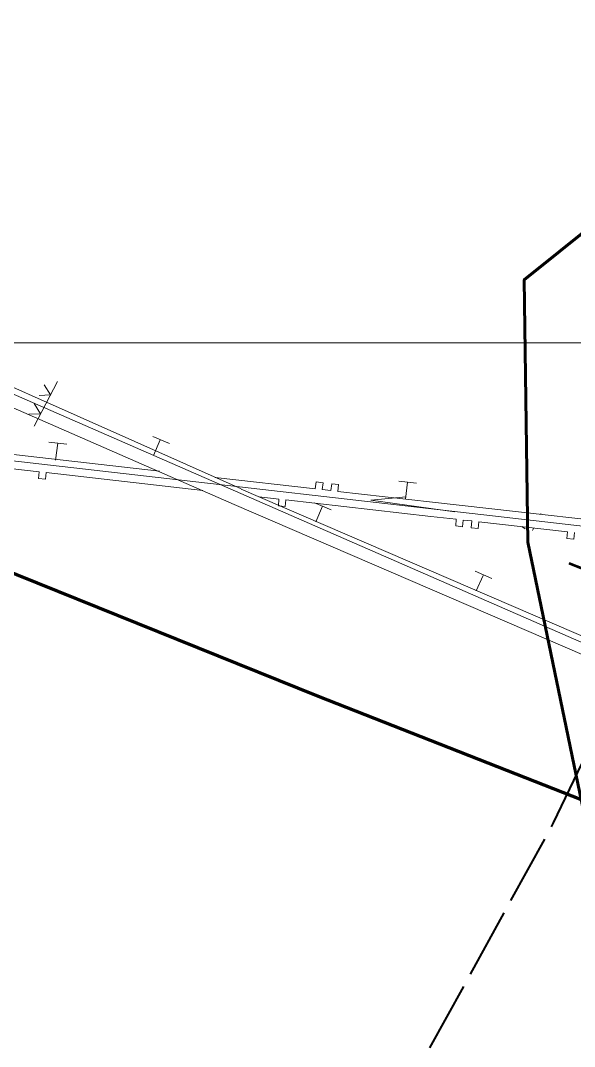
# Model space of a CAD drawing. Header units: inches. Extents: x 19725493 to 19730068, y 4137932 to 4142732.
# Drawn here: x 19727675 to 19727833.3, y 4139299 to 4139592 of the extents above; entities that cross this region are included whole.
import ezdxf

# ---------------------------------------------------------------- set-up
doc = ezdxf.new("R2010")
doc.units = ezdxf.units.IN
doc.header["$MEASUREMENT"] = 0
doc.linetypes.add('推测向背斜轴', pattern=[0.022, 0.01, -0.002, 0.01])
doc.layers.get('0').update_dxf_attribs({"lineweight": 0})
for name, color, linetype, lineweight in [('2026年下半年衔接计划', 7, 'Continuous', 0), ('保安煤柱', 7, 'Continuous', 0), ('次要巷道', 7, 'Continuous', 0), ('煤巷', 7, 'Continuous', 0), ('经纬网', 7, 'Continuous', 0), ('通风系统图', 7, 'Continuous', 0), ('防尘', 7, 'Continuous', 0)]:
    doc.layers.add(name, color=color, linetype=linetype, lineweight=lineweight)
doc.layers.add('岩巷', color=30, linetype='Continuous', lineweight=0, true_color=0xff7f00)

# ---------------------------------------------------------------- blocks, each defined once
blk = doc.blocks.new('lr_block_849_1')
blk.add_hatch(color=7).paths.add_polyline_path([(-0.37, 0.01), (0.37, -0.01), (-0.37, 0.01), (0.37, -0.01)], flags=17)
blk = doc.blocks.new('lr_block_841_1')
blk.add_hatch(color=7).paths.add_polyline_path([(0.01, 0.37), (-0.01, -0.37)], flags=17)
blk = doc.blocks.new('一般向斜轴')
for points in [[(2.43, 13.52), (0, 12.5), (-2.43, 13.52), (0.05, 8.23)], [(0, -7.5), (-2.43, -13.53), (0, -12.5), (2.43, -13.53)]]:
    blk.add_hatch(color=0).paths.add_polyline_path(points, flags=17)
at = {"color": 0, "const_width": 0.75}
for points in [[(0, 12.5), (0, 27.5)], [(0, -12.5), (0, -27.5)]]:
    blk.add_lwpolyline(points, dxfattribs=at)

msp = doc.modelspace()

# ---------------------------------------------------------------- linework, layer by layer
at = {"layer": '2026年下半年衔接计划', "color": 1, "lineweight": 100, "true_color": 0xff0000, "flags": 128}
msp.add_lwpolyline([(19726936.48, 4139624.44), (19727087.79, 4139471.4), (19727111.81, 4139446.95), (19727250.54, 4139632.96), (19727469.86, 4139520.69), (19727490.46, 4139426.18), (19727619.93, 4139371.45), (19727645.19, 4139445.33), (19727760.04, 4139399.01), (19728084.75, 4139271.51), (19728182.77, 4139204.43), (19728195.04, 4139196.34), (19728361.95, 4139650.75), (19727985.1, 4139868.75), (19728293.07, 4140363.91), (19728716.76, 4140096.02), (19728825.18, 4140284.19), (19728806.51, 4140295.72), (19728729.84, 4140344.15), (19728648.31, 4140393.52), (19728462.52, 4140503.99), (19729114.34, 4141482.27)], dxfattribs=at)
at = {"layer": '保安煤柱', "color": 1, "lineweight": 60, "true_color": 0xff0000, "flags": 128}
msp.add_lwpolyline([(19728326, 4139426), (19728470, 4139422), (19728425, 4139185), (19728314, 4139208), (19728290, 4139061), (19727943, 4139051), (19727919, 4139065), (19727951, 4139137), (19727924, 4139243), (19727924, 4139279), (19727853, 4139284), (19727820, 4139443), (19727819, 4139518), (19727869, 4139558), (19727867, 4139593), (19727849, 4139692), (19727939, 4139911), (19728179, 4139784), (19728334, 4139663), (19728326, 4139426)], dxfattribs=at)
at = {"layer": '岩巷', "lineweight": 9, "flags": 128}
for points in [[(19727736.12, 4139453.81), (19727595.29, 4139515.28)], [(19727738.11, 4139458.29), (19727615.55, 4139512.72)], [(19727714.78, 4139463.31), (19727642.03, 4139471.56)], [(19727680.33, 4139463.14), (19727647.54, 4139466.87)], [(19727680.33, 4139463.14), (19727680.15, 4139461.23)], [(19727680.15, 4139461.23), (19727682.13, 4139461.01)], [(19727682.31, 4139462.91), (19727682.13, 4139461.01)], [(19727727.14, 4139457.81), (19727682.31, 4139462.91)], [(19727759.28, 4139458.25), (19727730.62, 4139461.51)], [(19728089.39, 4139306.82), (19727738.07, 4139458.2)], [(19727759.5, 4139460.22), (19727759.27, 4139458.23)], [(19727761.49, 4139459.99), (19727759.5, 4139460.21)], [(19727761.49, 4139459.99), (19727761.27, 4139458.04)], [(19727763.73, 4139457.76), (19727761.27, 4139458.04)], [(19727763.95, 4139459.73), (19727763.73, 4139457.74)], [(19727765.94, 4139459.5), (19727763.95, 4139459.72)], [(19727765.94, 4139459.5), (19727765.72, 4139457.51)], [(19727792.73, 4139454.47), (19727765.72, 4139457.53)], [(19727748.88, 4139455.33), (19727743.23, 4139455.98)], [(19727748.88, 4139455.33), (19727748.71, 4139453.42)], [(19727750.87, 4139455.11), (19727750.69, 4139453.2)], [(19727792.28, 4139450.39), (19727750.87, 4139455.11)], [(19727865.63, 4139446.23), (19727792.73, 4139454.47)], [(19728087.48, 4139302.41), (19727736.12, 4139453.81)], [(19727748.71, 4139453.42), (19727750.69, 4139453.2)], [(19727799.56, 4139449.57), (19727792.28, 4139450.39)], [(19727799.56, 4139449.57), (19727799.38, 4139447.66)], [(19727801.54, 4139449.35), (19727801.36, 4139447.44)], [(19727804.02, 4139449.07), (19727801.54, 4139449.35)], [(19727804.02, 4139449.07), (19727803.84, 4139447.15)], [(19727806.01, 4139448.84), (19727805.82, 4139446.93)], [(19727831.35, 4139445.98), (19727806.01, 4139448.84)], [(19727799.38, 4139447.66), (19727801.36, 4139447.44)], [(19727803.84, 4139447.15), (19727805.82, 4139446.93)], [(19727831.35, 4139445.98), (19727831.18, 4139444.06)], [(19727833.34, 4139445.75), (19727833.13, 4139443.83)], [(19727833.34, 4139445.75), (19727833.13, 4139443.83)], [(19727831.18, 4139444.06), (19727833.13, 4139443.83)]]:
    msp.add_lwpolyline(points, dxfattribs=at)
at = {"layer": '次要巷道', "color": 1, "linetype": '推测向背斜轴', "lineweight": 40, "ltscale": 2000, "true_color": 0xff0000, "flags": 128}
msp.add_lwpolyline([(19727676.31, 4139088.37), (19727827.37, 4139362.83), (19727882.85, 4139479.33), (19728130.75, 4139845.17), (19728155.88, 4139891.18), (19728168.65, 4139920.8), (19728174.52, 4139939.07), (19728177.05, 4139950.93), (19728181.29, 4139987.44), (19728186.44, 4140137.72), (19728192.4, 4140170.35), (19728205.5, 4140218.36), (19728222.73, 4140264.99), (19728270.21, 4140356.48)], dxfattribs=at)
at = {"layer": '煤巷', "color": 18, "lineweight": 9, "true_color": 0x260000, "flags": 128}
for points in [[(19727819.91, 4139451.64), (19727819.78, 4139451.38)], [(19727823.7, 4139451.2), (19727823.58, 4139450.95)], [(19727818.32, 4139447.45), (19727819.27, 4139446.84)], [(19727821.72, 4139447.14), (19727821.34, 4139446.34)]]:
    msp.add_lwpolyline(points, dxfattribs=at)
at = {"layer": '经纬网', "color": 18, "lineweight": 9, "true_color": 0x260000, "flags": 128}
msp.add_lwpolyline([(19725999.81, 4139500), (19730000, 4139500)], dxfattribs=at)
at = {"layer": '通风系统图', "color": 1, "linetype": 'Continuous', "lineweight": 20, "true_color": 0xff0000}
for p, q in [((19727775.1, 4139455.02), (19727785.22, 4139455.95)), ((19727799.18, 4139451.72), (19727775.1, 4139455.02))]:
    msp.add_line(p, q, dxfattribs=at)
at = {"layer": '防尘', "color": 36, "linetype": 'Continuous', "lineweight": 15, "true_color": 0x7f3f00}
for p, q in [((19727599.33, 4139517.36), (19728087.85, 4139304.3)), ((19727661.91, 4139467.46), (19728090.39, 4139418.46))]:
    msp.add_line(p, q, dxfattribs=at)
at = {"layer": '防尘', "color": 7, "linetype": 'Continuous', "lineweight": 15}
for p, q in [((19727685.6, 4139488.91), (19727678.95, 4139476.13)), ((19727685.6, 4139488.91), (19727678.95, 4139476.13)), ((19727685.6, 4139488.91), (19727678.95, 4139476.13)), ((19727685.6, 4139488.91), (19727678.95, 4139476.13)), ((19727683.61, 4139485.06), (19727681.79, 4139487.99)), ((19727683.61, 4139485.06), (19727681.79, 4139487.99)), ((19727683.61, 4139485.06), (19727681.79, 4139487.99)), ((19727683.61, 4139485.06), (19727681.79, 4139487.99)), ((19727683.61, 4139485.06), (19727680.31, 4139484.94)), ((19727683.61, 4139485.06), (19727680.31, 4139484.94)), ((19727683.61, 4139485.06), (19727680.31, 4139484.94)), ((19727683.61, 4139485.06), (19727680.31, 4139484.94)), ((19727680.73, 4139479.66), (19727678.92, 4139482.59)), ((19727680.73, 4139479.66), (19727678.92, 4139482.59)), ((19727680.73, 4139479.66), (19727678.92, 4139482.59)), ((19727680.73, 4139479.66), (19727678.92, 4139482.59)), ((19727680.73, 4139479.66), (19727677.43, 4139479.54)), ((19727680.73, 4139479.66), (19727677.43, 4139479.54)), ((19727680.73, 4139479.66), (19727677.43, 4139479.54)), ((19727680.73, 4139479.66), (19727677.43, 4139479.54)), ((19727712.86, 4139473.23), (19727717.6, 4139471.21)), ((19727712.86, 4139473.23), (19727717.6, 4139471.21)), ((19727712.86, 4139473.23), (19727717.6, 4139471.21)), ((19727712.86, 4139473.23), (19727717.6, 4139471.21)), ((19727714.95, 4139472.23), (19727712.99, 4139467.81)), ((19727714.95, 4139472.23), (19727712.99, 4139467.81)), ((19727714.95, 4139472.23), (19727712.99, 4139467.81)), ((19727714.95, 4139472.23), (19727712.99, 4139467.81)), ((19727683.08, 4139471.57), (19727688.21, 4139470.97)), ((19727683.08, 4139471.57), (19727688.21, 4139470.97)), ((19727683.08, 4139471.57), (19727688.21, 4139470.97)), ((19727683.08, 4139471.57), (19727688.21, 4139470.97)), ((19727685.64, 4139471.27), (19727685.01, 4139466.48)), ((19727685.64, 4139471.27), (19727685.01, 4139466.48)), ((19727685.64, 4139471.27), (19727685.01, 4139466.48)), ((19727685.64, 4139471.27), (19727685.01, 4139466.48)), ((19727783.09, 4139460.44), (19727788.21, 4139459.84)), ((19727783.09, 4139460.44), (19727788.21, 4139459.84)), ((19727783.09, 4139460.44), (19727788.21, 4139459.84)), ((19727783.09, 4139460.44), (19727788.21, 4139459.84)), ((19727785.65, 4139460.14), (19727785.02, 4139455.35)), ((19727785.65, 4139460.14), (19727785.02, 4139455.35)), ((19727785.65, 4139460.14), (19727785.02, 4139455.35)), ((19727785.65, 4139460.14), (19727785.02, 4139455.35)), ((19727759.06, 4139454.3), (19727763.81, 4139452.28)), ((19727759.06, 4139454.3), (19727763.81, 4139452.28)), ((19727759.06, 4139454.3), (19727763.81, 4139452.28)), ((19727759.06, 4139454.3), (19727763.81, 4139452.28)), ((19727761.32, 4139453.29), (19727759.37, 4139448.87)), ((19727761.32, 4139453.29), (19727759.37, 4139448.87)), ((19727761.32, 4139453.29), (19727759.37, 4139448.87)), ((19727761.32, 4139453.29), (19727759.37, 4139448.87)), ((19727804.95, 4139434.7), (19727809.69, 4139432.68)), ((19727804.95, 4139434.7), (19727809.69, 4139432.68)), ((19727804.95, 4139434.7), (19727809.69, 4139432.68)), ((19727804.95, 4139434.7), (19727809.69, 4139432.68)), ((19727807.22, 4139433.54), (19727805.26, 4139429.12)), ((19727807.22, 4139433.54), (19727805.26, 4139429.12)), ((19727807.22, 4139433.54), (19727805.26, 4139429.12)), ((19727807.22, 4139433.54), (19727805.26, 4139429.12))]:
    msp.add_line(p, q, dxfattribs=at)
at = {"layer": '防尘', "color": 7, "linetype": 'Continuous', "lineweight": 15, "flags": 128}
for points in [[(19727739.5, 4139458.01), (19727739.5, 4139458.01)], [(19727739.5, 4139458.01), (19727739.5, 4139458.01)], [(19727739.5, 4139458.01), (19727739.5, 4139458.01)], [(19727739.5, 4139458.01), (19727739.5, 4139458.01)], [(19727739.5, 4139458.01), (19727739.5, 4139458.01)], [(19727739.5, 4139458.01), (19727739.5, 4139458.01)], [(19727739.5, 4139458.01), (19727739.5, 4139458.01)], [(19727739.5, 4139458.01), (19727739.5, 4139458.01)], [(19727739.5, 4139458.01), (19727739.5, 4139458.01)], [(19727739.5, 4139458.01), (19727739.5, 4139458.01)], [(19727739.5, 4139458.01), (19727739.5, 4139458.01)], [(19727739.5, 4139458.01), (19727739.5, 4139458.01)], [(19727739.5, 4139458.01), (19727739.5, 4139458.01)], [(19727739.5, 4139458.01), (19727739.5, 4139458.01)], [(19727739.5, 4139458.01), (19727739.5, 4139458.01)], [(19727739.5, 4139458.01), (19727739.5, 4139458.01)], [(19727739.5, 4139458.01), (19727739.5, 4139458.01)], [(19727739.5, 4139458.01), (19727739.5, 4139458.01)], [(19727739.5, 4139458.01), (19727739.5, 4139458.01)], [(19727739.5, 4139458.01), (19727739.5, 4139458.01)], [(19727739.5, 4139458.01), (19727739.5, 4139458.01)], [(19727739.5, 4139458.01), (19727739.5, 4139458.01)], [(19727739.5, 4139458.01), (19727739.5, 4139458.01)], [(19727739.5, 4139458.01), (19727739.5, 4139458.01)], [(19727739.5, 4139458.01), (19727739.5, 4139458.01)], [(19727739.5, 4139458.01), (19727739.5, 4139458.01)], [(19727739.5, 4139458.01), (19727739.5, 4139458.01), (19727739.5, 4139458.01), (19727739.5, 4139458.01)], [(19727739.5, 4139458.01), (19727739.5, 4139458.01), (19727739.5, 4139458.01), (19727739.5, 4139458.01)], [(19727739.5, 4139458.01), (19727739.5, 4139458.01)], [(19727739.5, 4139458.01), (19727739.5, 4139458.01)], [(19727739.5, 4139458.01), (19727739.5, 4139458.01)], [(19727739.5, 4139458.01), (19727739.5, 4139458.01)], [(19727739.5, 4139458.01), (19727739.5, 4139458.01)], [(19727739.5, 4139458.01), (19727739.5, 4139458.01)], [(19727739.5, 4139458.01), (19727739.5, 4139458.01)], [(19727739.5, 4139458.01), (19727739.5, 4139458.01)], [(19727739.5, 4139458.01), (19727739.5, 4139458.01)], [(19727739.5, 4139458.01), (19727739.5, 4139458.01)], [(19727739.5, 4139458.01), (19727739.5, 4139458.01)], [(19727739.5, 4139458.01), (19727739.5, 4139458.01)], [(19727739.5, 4139458.01), (19727739.5, 4139458.01)], [(19727739.5, 4139458.01), (19727739.5, 4139458.01)], [(19727739.5, 4139458.01), (19727739.5, 4139458.01)], [(19727739.5, 4139458.01), (19727739.5, 4139458.01)], [(19727739.5, 4139458.01), (19727739.5, 4139458.01)], [(19727739.5, 4139458.01), (19727739.5, 4139458.01)], [(19727739.5, 4139458.01), (19727739.5, 4139458.01)], [(19727739.5, 4139458.01), (19727739.5, 4139458.01)], [(19727739.5, 4139458.01), (19727739.5, 4139458.01)], [(19727739.5, 4139458.01), (19727739.5, 4139458.01)], [(19727739.5, 4139458.01), (19727739.5, 4139458.01)], [(19727739.5, 4139458.01), (19727739.5, 4139458.01)], [(19727739.5, 4139458.01), (19727739.5, 4139458.01)], [(19727739.5, 4139458.01), (19727739.5, 4139458.01)], [(19727739.5, 4139458.01), (19727739.5, 4139458.01), (19727739.5, 4139458.01), (19727739.5, 4139458.01)], [(19727739.5, 4139458.01), (19727739.5, 4139458.01), (19727739.5, 4139458.01), (19727739.5, 4139458.01)], [(19727739.5, 4139458.01), (19727739.5, 4139458.01)], [(19727739.5, 4139458.01), (19727739.5, 4139458.01)], [(19727739.5, 4139458.01), (19727739.5, 4139458.01)], [(19727739.5, 4139458.01), (19727739.5, 4139458.01)], [(19727739.5, 4139458.01), (19727739.5, 4139458.01)], [(19727739.5, 4139458.01), (19727739.5, 4139458.01)], [(19727739.5, 4139458.01), (19727739.5, 4139458.01)], [(19727739.5, 4139458.01), (19727739.5, 4139458.01)], [(19727739.5, 4139458.01), (19727739.5, 4139458.01)], [(19727739.5, 4139458.01), (19727739.5, 4139458.01)], [(19727739.5, 4139458.01), (19727739.5, 4139458.01)], [(19727739.5, 4139458.01), (19727739.5, 4139458.01)], [(19727739.5, 4139458.01), (19727739.5, 4139458.01)], [(19727739.5, 4139458.01), (19727739.5, 4139458.01)], [(19727739.5, 4139458.01), (19727739.5, 4139458.01)], [(19727739.5, 4139458.01), (19727739.5, 4139458.01)], [(19727739.5, 4139458.01), (19727739.5, 4139458.01)], [(19727739.5, 4139458.01), (19727739.5, 4139458.01)], [(19727739.5, 4139458.01), (19727739.5, 4139458.01)], [(19727739.5, 4139458.01), (19727739.5, 4139458.01)], [(19727739.5, 4139458.01), (19727739.5, 4139458.01)], [(19727739.5, 4139458.01), (19727739.5, 4139458.01)], [(19727739.5, 4139458.01), (19727739.5, 4139458.01)], [(19727739.5, 4139458.01), (19727739.5, 4139458.01)], [(19727739.5, 4139458.01), (19727739.5, 4139458.01)], [(19727739.5, 4139458.01), (19727739.5, 4139458.01)], [(19727739.5, 4139458.01), (19727739.5, 4139458.01), (19727739.5, 4139458.01), (19727739.5, 4139458.01)], [(19727739.5, 4139458.01), (19727739.5, 4139458.01), (19727739.5, 4139458.01), (19727739.5, 4139458.01)], [(19727739.5, 4139458.01), (19727739.5, 4139458.01)], [(19727739.5, 4139458.01), (19727739.5, 4139458.01)], [(19727739.5, 4139458.01), (19727739.5, 4139458.01)], [(19727739.5, 4139458.01), (19727739.5, 4139458.01)], [(19727739.5, 4139458.01), (19727739.5, 4139458.01)], [(19727739.5, 4139458.01), (19727739.5, 4139458.01)], [(19727739.5, 4139458.01), (19727739.5, 4139458.01)], [(19727739.5, 4139458.01), (19727739.5, 4139458.01)], [(19727739.5, 4139458.01), (19727739.5, 4139458.01)], [(19727739.5, 4139458.01), (19727739.5, 4139458.01)], [(19727739.5, 4139458.01), (19727739.5, 4139458.01)], [(19727739.5, 4139458.01), (19727739.5, 4139458.01)], [(19727739.5, 4139458.01), (19727739.5, 4139458.01)], [(19727739.5, 4139458.01), (19727739.5, 4139458.01)], [(19727739.5, 4139458.01), (19727739.5, 4139458.01)], [(19727739.5, 4139458.01), (19727739.5, 4139458.01)], [(19727739.5, 4139458.01), (19727739.5, 4139458.01)], [(19727739.5, 4139458.01), (19727739.5, 4139458.01)], [(19727739.5, 4139458.01), (19727739.5, 4139458.01)], [(19727739.5, 4139458.01), (19727739.5, 4139458.01)], [(19727739.5, 4139458.01), (19727739.5, 4139458.01)], [(19727739.5, 4139458.01), (19727739.5, 4139458.01)], [(19727739.5, 4139458.01), (19727739.5, 4139458.01)], [(19727739.5, 4139458.01), (19727739.5, 4139458.01)], [(19727739.5, 4139458.01), (19727739.5, 4139458.01)], [(19727739.5, 4139458.01), (19727739.5, 4139458.01)], [(19727739.5, 4139458.01), (19727739.5, 4139458.01), (19727739.5, 4139458.01), (19727739.5, 4139458.01)], [(19727739.5, 4139458.01), (19727739.5, 4139458.01), (19727739.5, 4139458.01), (19727739.5, 4139458.01)], [(19727740.24, 4139457.69), (19727740.24, 4139457.69)], [(19727740.24, 4139457.69), (19727740.24, 4139457.69)], [(19727740.24, 4139457.69), (19727740.24, 4139457.69)], [(19727740.24, 4139457.69), (19727740.24, 4139457.69)], [(19727740.24, 4139457.69), (19727740.24, 4139457.69)], [(19727740.24, 4139457.69), (19727740.24, 4139457.69)], [(19727740.24, 4139457.69), (19727740.24, 4139457.69)], [(19727740.24, 4139457.69), (19727740.24, 4139457.69)], [(19727740.24, 4139457.69), (19727740.24, 4139457.69)], [(19727740.24, 4139457.69), (19727740.24, 4139457.69)], [(19727740.24, 4139457.69), (19727740.24, 4139457.69)], [(19727740.24, 4139457.69), (19727740.24, 4139457.69)], [(19727740.24, 4139457.69), (19727740.24, 4139457.69)], [(19727740.24, 4139457.69), (19727740.24, 4139457.69)], [(19727740.24, 4139457.69), (19727740.24, 4139457.69)], [(19727740.24, 4139457.69), (19727740.24, 4139457.69)], [(19727740.24, 4139457.69), (19727740.24, 4139457.69)], [(19727740.24, 4139457.69), (19727740.24, 4139457.69)], [(19727740.24, 4139457.69), (19727740.24, 4139457.69)], [(19727740.24, 4139457.69), (19727740.24, 4139457.69)], [(19727740.24, 4139457.69), (19727740.24, 4139457.69)], [(19727740.24, 4139457.69), (19727740.24, 4139457.69)], [(19727740.24, 4139457.69), (19727740.24, 4139457.69)], [(19727740.24, 4139457.69), (19727740.24, 4139457.69)], [(19727740.24, 4139457.69), (19727740.24, 4139457.69)], [(19727740.24, 4139457.69), (19727740.24, 4139457.69)], [(19727740.24, 4139457.69), (19727740.24, 4139457.69), (19727740.24, 4139457.69), (19727740.24, 4139457.69)], [(19727740.24, 4139457.69), (19727740.24, 4139457.69), (19727740.24, 4139457.69)], [(19727740.24, 4139457.69), (19727740.24, 4139457.69)], [(19727740.24, 4139457.69), (19727740.24, 4139457.69)], [(19727740.24, 4139457.69), (19727740.24, 4139457.69)], [(19727740.24, 4139457.69), (19727740.24, 4139457.69)], [(19727740.24, 4139457.69), (19727740.24, 4139457.69)], [(19727740.24, 4139457.69), (19727740.24, 4139457.69)], [(19727740.24, 4139457.69), (19727740.24, 4139457.69)], [(19727740.24, 4139457.69), (19727740.24, 4139457.69)], [(19727740.24, 4139457.69), (19727740.24, 4139457.69)], [(19727740.24, 4139457.69), (19727740.24, 4139457.69)], [(19727740.24, 4139457.69), (19727740.24, 4139457.69)], [(19727740.24, 4139457.69), (19727740.24, 4139457.69)], [(19727740.24, 4139457.69), (19727740.24, 4139457.69)], [(19727740.24, 4139457.69), (19727740.24, 4139457.69)], [(19727740.24, 4139457.69), (19727740.24, 4139457.69)], [(19727740.24, 4139457.69), (19727740.24, 4139457.69)], [(19727740.24, 4139457.69), (19727740.24, 4139457.69)], [(19727740.24, 4139457.69), (19727740.24, 4139457.69)], [(19727740.24, 4139457.69), (19727740.24, 4139457.69)], [(19727740.24, 4139457.69), (19727740.24, 4139457.69)], [(19727740.24, 4139457.69), (19727740.24, 4139457.69)], [(19727740.24, 4139457.69), (19727740.24, 4139457.69)], [(19727740.24, 4139457.69), (19727740.24, 4139457.69)], [(19727740.24, 4139457.69), (19727740.24, 4139457.69)], [(19727740.24, 4139457.69), (19727740.24, 4139457.69)], [(19727740.24, 4139457.69), (19727740.24, 4139457.69)], [(19727740.24, 4139457.69), (19727740.24, 4139457.69), (19727740.24, 4139457.69), (19727740.24, 4139457.69)], [(19727740.24, 4139457.69), (19727740.24, 4139457.69), (19727740.24, 4139457.69)], [(19727740.24, 4139457.69), (19727740.24, 4139457.69)], [(19727740.24, 4139457.69), (19727740.24, 4139457.69)], [(19727740.24, 4139457.69), (19727740.24, 4139457.69)], [(19727740.24, 4139457.69), (19727740.24, 4139457.69)], [(19727740.24, 4139457.69), (19727740.24, 4139457.69)], [(19727740.24, 4139457.69), (19727740.24, 4139457.69)], [(19727740.24, 4139457.69), (19727740.24, 4139457.69)], [(19727740.24, 4139457.69), (19727740.24, 4139457.69)], [(19727740.24, 4139457.69), (19727740.24, 4139457.69)], [(19727740.24, 4139457.69), (19727740.24, 4139457.69)], [(19727740.24, 4139457.69), (19727740.24, 4139457.69)], [(19727740.24, 4139457.69), (19727740.24, 4139457.69)], [(19727740.24, 4139457.69), (19727740.24, 4139457.69)], [(19727740.24, 4139457.69), (19727740.24, 4139457.69)], [(19727740.24, 4139457.69), (19727740.24, 4139457.69)], [(19727740.24, 4139457.69), (19727740.24, 4139457.69)], [(19727740.24, 4139457.69), (19727740.24, 4139457.69)], [(19727740.24, 4139457.69), (19727740.24, 4139457.69)], [(19727740.24, 4139457.69), (19727740.24, 4139457.69)], [(19727740.24, 4139457.69), (19727740.24, 4139457.69)], [(19727740.24, 4139457.69), (19727740.24, 4139457.69)], [(19727740.24, 4139457.69), (19727740.24, 4139457.69)], [(19727740.24, 4139457.69), (19727740.24, 4139457.69)], [(19727740.24, 4139457.69), (19727740.24, 4139457.69)], [(19727740.24, 4139457.69), (19727740.24, 4139457.69)], [(19727740.24, 4139457.69), (19727740.24, 4139457.69)], [(19727740.24, 4139457.69), (19727740.24, 4139457.69), (19727740.24, 4139457.69), (19727740.24, 4139457.69)], [(19727740.24, 4139457.69), (19727740.24, 4139457.69), (19727740.24, 4139457.69)], [(19727740.24, 4139457.69), (19727740.24, 4139457.69)], [(19727740.24, 4139457.69), (19727740.24, 4139457.69)], [(19727740.24, 4139457.69), (19727740.24, 4139457.69)], [(19727740.24, 4139457.69), (19727740.24, 4139457.69)], [(19727740.24, 4139457.69), (19727740.24, 4139457.69)], [(19727740.24, 4139457.69), (19727740.24, 4139457.69)], [(19727740.24, 4139457.69), (19727740.24, 4139457.69)], [(19727740.24, 4139457.69), (19727740.24, 4139457.69)], [(19727740.24, 4139457.69), (19727740.24, 4139457.69)], [(19727740.24, 4139457.69), (19727740.24, 4139457.69)], [(19727740.24, 4139457.69), (19727740.24, 4139457.69)], [(19727740.24, 4139457.69), (19727740.24, 4139457.69)], [(19727740.24, 4139457.69), (19727740.24, 4139457.69)], [(19727740.24, 4139457.69), (19727740.24, 4139457.69)], [(19727740.24, 4139457.69), (19727740.24, 4139457.69)], [(19727740.24, 4139457.69), (19727740.24, 4139457.69)], [(19727740.24, 4139457.69), (19727740.24, 4139457.69)], [(19727740.24, 4139457.69), (19727740.24, 4139457.69)], [(19727740.24, 4139457.69), (19727740.24, 4139457.69)], [(19727740.24, 4139457.69), (19727740.24, 4139457.69)], [(19727740.24, 4139457.69), (19727740.24, 4139457.69)], [(19727740.24, 4139457.69), (19727740.24, 4139457.69)], [(19727740.24, 4139457.69), (19727740.24, 4139457.69)], [(19727740.24, 4139457.69), (19727740.24, 4139457.69)], [(19727740.24, 4139457.69), (19727740.24, 4139457.69)], [(19727740.24, 4139457.69), (19727740.24, 4139457.69)], [(19727740.24, 4139457.69), (19727740.24, 4139457.69), (19727740.24, 4139457.69), (19727740.24, 4139457.69)], [(19727740.24, 4139457.69), (19727740.24, 4139457.69), (19727740.24, 4139457.69)]]:
    msp.add_lwpolyline(points, dxfattribs=at)

# ---------------------------------------------------------------- block references
at = {"layer": '次要巷道', "color": 1, "true_color": 0xff0000, "rotation": 68.38304229299584}
msp.add_blockref('一般向斜轴', (19727857.31, 4139426.87), dxfattribs=at)
at = {"layer": '防尘', "color": 7, "rotation": 1.816}
for name in ['lr_block_849_1', 'lr_block_849_1', 'lr_block_849_1', 'lr_block_849_1', 'lr_block_841_1', 'lr_block_841_1', 'lr_block_841_1', 'lr_block_841_1']:
    msp.add_blockref(name, (19727739.5, 4139458.04), dxfattribs=at)

doc.saveas('drawing.dxf')
